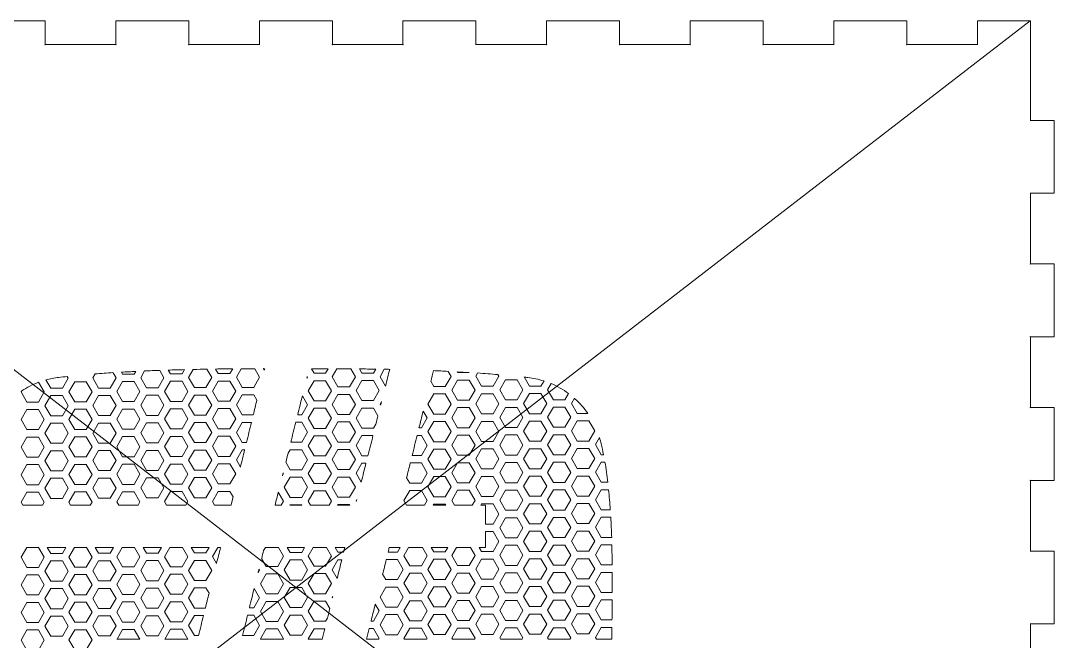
# Model space of a CAD drawing. Extents: x -20 to 272, y -138 to 307.
# Drawn here: x 142.2 to 271.8, y 229.6 to 307.4 of the extents above; entities that cross this region are included whole.
import ezdxf

# ---------------------------------------------------------------- set-up
doc = ezdxf.new("R2010")
doc.units = 0
doc.header["$MEASUREMENT"] = 0
doc.layers.add('cut', color=1, linetype='Continuous', lineweight=5)
doc.layers.add('helper', color=3, linetype='Continuous', lineweight=5)

msp = doc.modelspace()

# ---------------------------------------------------------------- linework, layer by layer
at = {"layer": 'cut'}
msp.add_line((178.3, 229.89), (180.04, 229.89), dxfattribs=at)
msp.add_lwpolyline([(268.8, 222.95), (268.8, 231.8), (268.8, 231.81), (268.79, 231.83), (268.77, 231.83), (268.77, 231.81), (268.79, 231.8), (268.8, 231.8), (271.72, 231.8), (271.74, 231.8), (271.78, 231.82), (271.8, 231.86), (271.8, 231.87), (271.8, 240.88), (271.8, 240.89), (271.78, 240.93), (271.74, 240.95), (271.72, 240.95), (268.8, 240.95), (268.79, 240.95), (268.77, 240.94), (268.77, 240.92), (268.79, 240.92), (268.8, 240.94), (268.8, 240.95), (268.8, 249.8), (268.8, 249.81), (268.79, 249.83), (268.77, 249.83), (268.77, 249.81), (268.79, 249.8), (268.8, 249.8), (271.72, 249.8), (271.74, 249.8), (271.78, 249.82), (271.8, 249.86), (271.8, 249.88), (271.8, 258.87), (271.8, 258.89), (271.78, 258.93), (271.74, 258.95), (271.72, 258.95), (268.8, 258.95), (268.79, 258.95), (268.77, 258.94), (268.77, 258.92), (268.79, 258.92), (268.8, 258.94), (268.8, 258.95), (268.8, 267.8), (268.8, 267.81), (268.79, 267.83), (268.77, 267.83), (268.77, 267.81), (268.79, 267.8), (268.8, 267.8), (271.72, 267.8), (271.74, 267.8), (271.78, 267.82), (271.8, 267.86), (271.8, 267.88), (271.8, 276.88), (271.8, 276.89), (271.78, 276.93), (271.74, 276.95), (271.72, 276.95), (268.8, 276.95), (268.79, 276.95), (268.77, 276.94), (268.77, 276.92), (268.79, 276.92), (268.8, 276.94), (268.8, 276.95), (268.8, 285.8), (268.8, 285.81), (268.79, 285.83), (268.77, 285.83), (268.77, 285.81), (268.79, 285.8), (268.8, 285.8), (271.72, 285.8), (271.74, 285.8), (271.78, 285.82), (271.8, 285.86), (271.8, 285.88), (271.8, 294.88), (271.8, 294.89), (271.78, 294.93), (271.74, 294.95), (271.72, 294.95), (268.8, 294.95), (268.79, 294.95), (268.77, 294.94), (268.77, 294.92), (268.79, 294.92), (268.8, 294.94), (268.8, 294.95), (268.8, 304.38), (268.8, 307.38), (268.8, 307.39), (268.78, 307.43), (268.74, 307.45), (268.72, 307.45), (262.23, 307.45), (262.21, 307.45), (262.17, 307.43), (262.15, 307.39), (262.15, 307.38), (262.15, 304.45), (262.15, 304.44), (262.16, 304.42), (262.18, 304.42), (262.18, 304.44), (262.16, 304.45), (262.15, 304.45), (253.3, 304.45), (253.29, 304.45), (253.27, 304.44), (253.27, 304.42), (253.29, 304.42), (253.3, 304.44), (253.3, 304.45), (253.3, 307.38), (253.3, 307.39), (253.28, 307.43), (253.24, 307.45), (253.23, 307.45), (244.23, 307.45), (244.21, 307.45), (244.17, 307.43), (244.15, 307.39), (244.15, 307.38), (244.15, 304.45), (244.15, 304.44), (244.16, 304.42), (244.18, 304.42), (244.18, 304.44), (244.16, 304.45), (244.15, 304.45), (235.3, 304.45), (235.29, 304.45), (235.27, 304.44), (235.27, 304.42), (235.29, 304.42), (235.3, 304.44), (235.3, 304.45), (235.3, 307.38), (235.3, 307.39), (235.28, 307.43), (235.24, 307.45), (235.23, 307.45), (226.23, 307.45), (226.21, 307.45), (226.17, 307.43), (226.15, 307.39), (226.15, 307.38), (226.15, 304.45), (226.15, 304.44), (226.16, 304.42), (226.18, 304.42), (226.18, 304.44), (226.16, 304.45), (226.15, 304.45), (217.3, 304.45), (217.29, 304.45), (217.27, 304.44), (217.27, 304.42), (217.29, 304.42), (217.3, 304.44), (217.3, 304.45), (217.3, 307.38), (217.3, 307.39), (217.28, 307.43), (217.24, 307.45), (217.23, 307.45), (208.22, 307.45), (208.21, 307.45), (208.17, 307.43), (208.15, 307.39), (208.15, 307.38), (208.15, 304.45), (208.15, 304.44), (208.16, 304.42), (208.18, 304.42), (208.18, 304.44), (208.16, 304.45), (208.15, 304.45), (199.3, 304.45), (199.29, 304.45), (199.27, 304.44), (199.27, 304.42), (199.29, 304.42), (199.3, 304.44), (199.3, 304.45), (199.3, 307.38), (199.3, 307.39), (199.28, 307.43), (199.24, 307.45), (199.22, 307.45), (190.22, 307.45), (190.21, 307.45), (190.17, 307.43), (190.15, 307.39), (190.15, 307.38), (190.15, 304.45), (190.15, 304.44), (190.16, 304.42), (190.18, 304.42), (190.18, 304.44), (190.16, 304.45), (190.15, 304.45), (181.3, 304.45), (181.29, 304.45), (181.27, 304.44), (181.27, 304.42), (181.29, 304.42), (181.3, 304.44), (181.3, 304.45), (181.3, 307.38), (181.3, 307.39), (181.28, 307.43), (181.24, 307.45), (181.23, 307.45), (172.22, 307.45), (172.21, 307.45), (172.17, 307.43), (172.15, 307.39), (172.15, 307.38), (172.15, 304.45), (172.15, 304.44), (172.16, 304.42), (172.18, 304.42), (172.18, 304.44), (172.16, 304.45), (172.15, 304.45), (163.3, 304.45), (163.29, 304.45), (163.27, 304.44), (163.27, 304.42), (163.29, 304.42), (163.3, 304.44), (163.3, 304.45), (163.3, 307.38), (163.3, 307.39), (163.28, 307.43), (163.24, 307.45), (163.22, 307.45), (154.22, 307.45), (154.21, 307.45), (154.17, 307.43), (154.15, 307.39), (154.15, 307.38), (154.15, 304.45), (154.15, 304.44), (154.16, 304.42), (154.18, 304.42), (154.18, 304.44), (154.16, 304.45), (154.15, 304.45), (145.3, 304.45), (145.29, 304.45), (145.27, 304.44), (145.27, 304.42), (145.29, 304.42), (145.3, 304.44), (145.3, 304.45), (145.3, 307.38), (145.3, 307.39), (145.28, 307.43), (145.24, 307.45), (145.22, 307.45), (136.22, 307.45)], dxfattribs=at)
at = {"layer": 'cut', "flags": 128}
for points in [[(151.55, 263.15), (151.27, 262.65), (152, 261.39), (153.45, 261.39), (154.18, 262.65), (153.8, 263.31)], [(154.86, 263.38), (155, 263.13), (156.45, 263.13), (156.65, 263.47)], [(157.76, 263.53), (157.27, 262.68), (158, 261.42), (159.45, 261.42), (160.18, 262.68), (159.65, 263.6)], [(160.72, 263.64), (161, 263.16), (162.45, 263.16), (162.76, 263.69)], [(163.85, 263.71), (163.27, 262.71), (164, 261.45), (165.45, 261.45), (166.18, 262.71), (165.58, 263.75)], [(166.66, 263.77), (167, 263.19), (168.45, 263.19), (168.8, 263.79)], [(169.88, 263.79), (169.27, 262.73), (170, 261.47), (171.45, 261.47), (172.18, 262.73), (171.56, 263.8)], [(172.65, 263.81), (172.77, 263.61)], [(172.72, 263.81), (172.72, 263.81)], [(178.67, 263.81), (179, 263.24), (180.45, 263.24), (180.78, 263.8)], [(181.85, 263.8), (181.27, 262.78), (182, 261.52), (183.45, 261.52), (184.18, 262.78), (183.6, 263.79)], [(184.7, 263.78), (185, 263.26), (186.45, 263.26), (186.74, 263.76)], [(187.81, 263.74), (187.27, 262.81), (187.95, 261.63)], [(193.62, 262.23), (194, 261.58), (195.45, 261.58), (196.18, 262.84), (195.81, 263.48)], [(193.96, 263.58), (193.96, 263.58)], [(196.94, 263.41), (197, 263.32), (198.45, 263.32), (198.46, 263.33)], [(199.51, 263.27), (199.27, 262.86), (200, 261.6), (201.45, 261.6), (202.18, 262.86), (202.05, 263.08)], [(142.35, 261.03), (142.27, 260.89), (143, 259.63), (144.45, 259.63), (145.18, 260.89), (144.47, 262.11)], [(145.39, 262.41), (146, 261.37), (147.45, 261.37), (148.18, 262.63), (148.07, 262.83)], [(149, 262.17), (148.27, 260.91), (149, 259.65), (150.45, 259.65), (151.18, 260.91), (150.45, 262.17), (149, 262.17)], [(155, 262.2), (154.27, 260.94), (155, 259.68), (156.45, 259.68), (157.18, 260.94), (156.45, 262.2), (155, 262.2)], [(161, 262.23), (160.27, 260.97), (161, 259.71), (162.45, 259.71), (163.18, 260.97), (162.45, 262.23), (161, 262.23)], [(167, 262.25), (166.27, 260.99), (167, 259.73), (168.45, 259.73), (169.18, 260.99), (168.45, 262.25), (167, 262.25)], [(178.09, 262.61), (178.18, 262.76), (178.15, 262.82)], [(179, 262.3), (178.27, 261.04), (179, 259.78), (180.45, 259.78), (181.18, 261.04), (180.45, 262.3), (179, 262.3)], [(185, 262.33), (184.27, 261.07), (185, 259.81), (186.45, 259.81), (187.18, 261.07), (186.45, 262.33), (185, 262.33)], [(197, 262.38), (196.27, 261.12), (197, 259.86), (198.45, 259.86), (199.18, 261.12), (198.45, 262.38), (197, 262.38)], [(203, 262.41), (202.27, 261.15), (203, 259.89), (204.45, 259.89), (205.18, 261.15), (204.45, 262.41), (203, 262.41)], [(205.34, 262.77), (206, 261.63), (207.45, 261.63), (207.83, 262.28)], [(208.72, 261.95), (208.27, 261.17), (209, 259.91), (210.45, 259.91), (210.9, 260.69)], [(152, 260.46), (151.27, 259.2), (152, 257.94), (153.45, 257.94), (154.18, 259.2), (153.45, 260.46), (152, 260.46)], [(158, 260.49), (157.27, 259.23), (158, 257.96), (159.45, 257.96), (160.18, 259.23), (159.45, 260.49), (158, 260.49)], [(164, 260.51), (163.27, 259.25), (164, 257.99), (165.45, 257.99), (166.18, 259.25), (165.45, 260.51), (164, 260.51)], [(170, 260.54), (169.27, 259.28), (170, 258.02), (171.39, 258.02)], [(171.84, 259.86), (171.45, 260.54), (170, 260.54)], [(182, 260.59), (181.27, 259.33), (182, 258.07), (183.45, 258.07), (184.18, 259.33), (183.45, 260.59), (182, 260.59)], [(194, 260.64), (193.27, 259.38), (194, 258.12), (195.45, 258.12), (196.18, 259.38), (195.45, 260.64), (194, 260.64)], [(200, 260.67), (199.27, 259.41), (200, 258.15), (201.45, 258.15), (202.18, 259.41), (201.45, 260.67), (200, 260.67)], [(206, 260.69), (205.27, 259.43), (206, 258.17), (207.45, 258.17), (208.18, 259.43), (207.45, 260.69), (206, 260.69)], [(146, 260.43), (145.27, 259.17), (146, 257.91), (147.45, 257.91), (148.18, 259.17), (147.45, 260.43), (146, 260.43)], [(176.95, 258.04), (177.45, 258.04), (178.18, 259.3), (177.54, 260.41)], [(187.46, 259.69), (187.27, 259.35), (187.34, 259.22)], [(211.64, 260.1), (211.27, 259.46), (212, 258.2), (213.32, 258.2)], [(143, 258.69), (142.27, 257.43), (143, 256.17), (144.45, 256.17), (145.18, 257.43), (144.45, 258.69), (143, 258.69)], [(149, 258.72), (148.27, 257.46), (149, 256.2), (150.45, 256.2), (151.18, 257.46), (150.45, 258.72), (149, 258.72)], [(155, 258.75), (154.27, 257.48), (155, 256.22), (156.45, 256.22), (157.18, 257.48), (156.45, 258.75), (155, 258.75)], [(161, 258.77), (160.27, 257.51), (161, 256.25), (162.45, 256.25), (163.18, 257.51), (162.45, 258.77), (161, 258.77)], [(167, 258.8), (166.27, 257.54), (167, 256.28), (168.45, 256.28), (169.18, 257.54), (168.45, 258.8), (167, 258.8)], [(179, 258.85), (178.27, 257.59), (179, 256.33), (180.45, 256.33), (181.18, 257.59), (180.45, 258.85), (179, 258.85)], [(185, 258.87), (184.27, 257.61), (185, 256.35), (186.45, 256.35), (186.75, 256.87)], [(187.01, 257.91), (186.45, 258.87), (185, 258.87)], [(192.16, 256.38), (192.45, 256.38), (193.18, 257.64), (192.69, 258.49)], [(197, 258.93), (196.27, 257.67), (197, 256.41), (198.45, 256.41), (199.18, 257.67), (198.45, 258.93), (197, 258.93)], [(203, 258.95), (202.27, 257.69), (203, 256.43), (204.45, 256.43), (205.18, 257.69), (204.45, 258.95), (203, 258.95)], [(209, 258.98), (208.27, 257.72), (209, 256.46), (210.45, 256.46), (211.18, 257.72), (210.45, 258.98), (209, 258.98)], [(146, 256.98), (145.27, 255.72), (146, 254.46), (147.45, 254.46), (148.18, 255.72), (147.45, 256.98), (146, 256.98)], [(152, 257), (151.27, 255.74), (152, 254.48), (153.45, 254.48), (154.18, 255.74), (153.45, 257), (152, 257)], [(158, 257.03), (157.27, 255.77), (158, 254.51), (159.45, 254.51), (160.18, 255.77), (159.45, 257.03), (158, 257.03)], [(164, 257.06), (163.27, 255.8), (164, 254.54), (165.45, 254.54), (166.18, 255.8), (165.45, 257.06), (164, 257.06)], [(170, 257.08), (169.27, 255.82), (170, 254.56), (170.54, 254.56)], [(171.16, 257.08), (170, 257.08)], [(176.08, 254.59), (177.45, 254.59), (178.18, 255.85), (177.45, 257.11), (176.71, 257.11)], [(182, 257.13), (181.27, 255.87), (182, 254.61), (183.45, 254.61), (184.18, 255.87), (183.45, 257.13), (182, 257.13)], [(194, 257.19), (193.27, 255.93), (194, 254.66), (195.45, 254.66), (196.18, 255.93), (195.45, 257.19), (194, 257.19)], [(200, 257.21), (199.27, 255.95), (200, 254.69), (201.45, 254.69), (202.18, 255.95), (201.45, 257.21), (200, 257.21)], [(206, 257.24), (205.27, 255.98), (206, 254.72), (207.45, 254.72), (208.18, 255.98), (207.45, 257.24), (206, 257.24)], [(212, 257.26), (211.27, 256), (212, 254.74), (213.45, 254.74), (214.18, 256), (213.45, 257.26), (212, 257.26)], [(155, 255.29), (154.27, 254.03), (155, 252.77), (156.45, 252.77), (157.18, 254.03), (156.45, 255.29), (155, 255.29)], [(161, 255.32), (160.27, 254.06), (161, 252.79), (162.45, 252.79), (163.18, 254.06), (162.45, 255.32), (161, 255.32)], [(167, 255.34), (166.27, 254.08), (167, 252.82), (168.45, 252.82), (169.18, 254.08), (168.45, 255.34), (167, 255.34)], [(179, 255.39), (178.27, 254.13), (179, 252.87), (180.45, 252.87), (181.18, 254.13), (180.45, 255.39), (179, 255.39)], [(185, 255.42), (184.27, 254.16), (185, 252.9), (185.75, 252.9)], [(186.38, 255.42), (185, 255.42)], [(191.3, 252.92), (192.45, 252.92), (193.18, 254.18), (192.45, 255.45), (191.93, 255.45)], [(197, 255.47), (196.27, 254.21), (197, 252.95), (198.45, 252.95), (199.18, 254.21), (198.45, 255.47), (197, 255.47)], [(203, 255.5), (202.27, 254.24), (203, 252.98), (204.45, 252.98), (205.18, 254.24), (204.45, 255.5), (203, 255.5)], [(209, 255.52), (208.27, 254.26), (209, 253), (210.45, 253), (211.18, 254.26), (210.45, 255.52), (209, 255.52)], [(143, 255.24), (142.27, 253.98), (143, 252.72), (144.45, 252.72), (145.18, 253.98), (144.45, 255.24), (143, 255.24)], [(149, 255.26), (148.27, 254), (149, 252.74), (150.45, 252.74), (151.18, 254), (150.45, 255.26), (149, 255.26)], [(214.79, 255.18), (214.27, 254.29), (215, 253.03), (215.28, 253.03)], [(146, 253.52), (145.27, 252.26), (146, 251), (147.45, 251), (148.18, 252.26), (147.45, 253.52), (146, 253.52)], [(152, 253.55), (151.27, 252.29), (152, 251.03), (153.45, 251.03), (154.18, 252.29), (153.45, 253.55), (152, 253.55)], [(158, 253.57), (157.27, 252.31), (158, 251.05), (159.45, 251.05), (160.18, 252.31), (159.45, 253.57), (158, 253.57)], [(164, 253.6), (163.27, 252.34), (164, 251.08), (165.45, 251.08), (166.18, 252.34), (165.45, 253.6), (164, 253.6)], [(170, 253.63), (169.27, 252.37), (169.78, 251.48)], [(170.31, 253.63), (170, 253.63)], [(175.45, 252.07), (176, 251.13), (177.45, 251.13), (178.18, 252.39), (177.45, 253.65), (176, 253.65)], [(176, 253.65), (175.74, 253.2)], [(182, 253.68), (181.27, 252.42), (182, 251.16), (183.45, 251.16), (184.18, 252.42), (183.45, 253.68), (182, 253.68)], [(194, 253.73), (193.27, 252.47), (194, 251.21), (195.45, 251.21), (196.18, 252.47), (195.45, 253.73), (194, 253.73)], [(200, 253.76), (199.27, 252.5), (200, 251.24), (201.45, 251.24), (202.18, 252.5), (201.45, 253.76), (200, 253.76)], [(206, 253.78), (205.27, 252.52), (206, 251.26), (207.45, 251.26), (208.18, 252.52), (207.45, 253.78), (206, 253.78)], [(212, 253.81), (211.27, 252.55), (212, 251.29), (213.45, 251.29), (214.18, 252.55), (213.45, 253.81), (212, 253.81)], [(143, 251.78), (142.27, 250.52), (143, 249.26), (144.45, 249.26), (145.18, 250.52), (144.45, 251.78), (143, 251.78)], [(149, 251.81), (148.27, 250.55), (149, 249.29), (150.45, 249.29), (151.18, 250.55), (150.45, 251.81), (149, 251.81)], [(155, 251.83), (154.27, 250.57), (155, 249.31), (156.45, 249.31), (157.18, 250.57), (156.45, 251.83), (155, 251.83)], [(161, 251.86), (160.27, 250.6), (161, 249.34), (162.45, 249.34), (163.18, 250.6), (162.45, 251.86), (161, 251.86)], [(167, 251.89), (166.27, 250.63), (167, 249.36), (168.45, 249.36), (169.18, 250.63), (168.45, 251.89), (167, 251.89)], [(179, 251.94), (178.27, 250.68), (179, 249.42), (180.45, 249.42), (181.18, 250.68), (180.45, 251.94), (179, 251.94)], [(185, 251.96), (184.27, 250.7), (184.91, 249.59)], [(185.51, 251.96), (185, 251.96)], [(190.61, 250.14), (191, 249.47), (192.45, 249.47), (193.18, 250.73), (192.45, 251.99), (191.07, 251.99)], [(197, 252.02), (196.27, 250.76), (197, 249.5), (198.45, 249.5), (199.18, 250.76), (198.45, 252.02), (197, 252.02)], [(203, 252.04), (202.27, 250.78), (203, 249.52), (204.45, 249.52), (205.18, 250.78), (204.45, 252.04), (203, 252.04)], [(209, 252.07), (208.27, 250.81), (209, 249.55), (210.45, 249.55), (211.18, 250.81), (210.45, 252.07), (209, 252.07)], [(215, 252.09), (214.27, 250.83), (215, 249.57), (215.82, 249.57)], [(215.46, 252.09), (215, 252.09)], [(152, 250.09), (151.27, 248.83), (152, 247.57), (153.45, 247.57), (154.18, 248.83), (153.45, 250.09), (152, 250.09)], [(158, 250.12), (157.27, 248.86), (158, 247.6), (159.45, 247.6), (160.18, 248.86), (159.45, 250.12), (158, 250.12)], [(164, 250.15), (163.27, 248.88), (164, 247.62), (165.45, 247.62), (166.18, 248.88), (165.45, 250.15), (164, 250.15)], [(175.03, 250.4), (175.18, 250.65), (175.12, 250.75)], [(176, 250.2), (175.27, 248.94), (176, 247.68), (177.45, 247.68), (178.18, 248.94), (177.45, 250.2), (176, 250.2)], [(182, 250.22), (181.27, 248.96), (182, 247.7), (183.45, 247.7), (184.18, 248.96), (183.45, 250.22), (182, 250.22)], [(194, 250.28), (193.27, 249.01), (194, 247.75), (195.45, 247.75), (196.18, 249.01), (195.45, 250.28), (194, 250.28)], [(200, 250.3), (199.27, 249.04), (200, 247.78), (201.45, 247.78), (202.18, 249.04), (201.45, 250.3), (200, 250.3)], [(206, 250.33), (205.27, 249.07), (206, 247.81), (207.45, 247.81), (208.18, 249.07), (207.45, 250.33), (206, 250.33)], [(212, 250.35), (211.27, 249.09), (212, 247.83), (213.45, 247.83), (214.18, 249.09), (213.45, 250.35), (212, 250.35)], [(146, 250.07), (145.27, 248.81), (146, 247.55), (147.45, 247.55), (148.18, 248.81), (147.45, 250.07), (146, 250.07)], [(143, 248.33), (142.27, 247.07), (142.48, 246.7), (144.97, 246.7), (145.18, 247.07), (144.45, 248.33), (143, 248.33)], [(149, 248.35), (148.27, 247.09), (148.49, 246.7), (150.95, 246.7), (151.18, 247.09), (150.45, 248.35), (149, 248.35)], [(155, 248.38), (154.27, 247.12), (154.51, 246.7), (156.94, 246.7), (157.18, 247.12), (156.45, 248.38), (155, 248.38)], [(161, 248.4), (160.27, 247.14), (160.52, 246.7), (162.92, 246.7), (163.18, 247.14), (162.45, 248.4), (161, 248.4)], [(167, 248.43), (166.27, 247.17), (166.54, 246.7), (168.6, 246.7)], [(168.85, 247.73), (168.45, 248.43), (167, 248.43)], [(174.11, 246.7), (174.89, 246.7), (175.18, 247.2), (174.52, 248.34)], [(179, 248.48), (178.27, 247.22), (178.57, 246.7), (180.88, 246.7), (181.18, 247.22), (180.45, 248.48), (179, 248.48)], [(191, 248.53), (190.27, 247.27), (190.6, 246.7), (192.85, 246.7), (193.18, 247.27), (192.45, 248.53), (191, 248.53)], [(197, 248.56), (196.27, 247.3), (196.61, 246.7), (198.83, 246.7), (199.18, 247.3), (198.45, 248.56), (197, 248.56)], [(203, 248.59), (202.27, 247.33), (203, 246.07), (204.45, 246.07), (205.18, 247.33), (204.45, 248.59), (203, 248.59)], [(209, 248.61), (208.27, 247.35), (209, 246.09), (210.45, 246.09), (211.18, 247.35), (210.45, 248.61), (209, 248.61)], [(215, 248.64), (214.27, 247.38), (215, 246.12), (216.14, 246.12)], [(215.92, 248.64), (215, 248.64)], [(176, 246.74), (175.97, 246.7), (177.48, 246.7), (177.45, 246.74), (176, 246.74)], [(182, 246.77), (181.96, 246.7), (183.49, 246.7), (183.45, 246.77), (182, 246.77)], [(184.36, 247.41), (184.27, 247.25), (184.31, 247.19)], [(194, 246.82), (193.93, 246.7), (195.52, 246.7), (195.45, 246.82), (194, 246.82)], [(200, 246.85), (199.91, 246.7), (200.51, 246.7), (200.51, 244.32), (201.45, 244.32), (202.18, 245.59), (201.45, 246.85), (200, 246.85)], [(206, 246.87), (205.27, 245.61), (206, 244.35), (207.45, 244.35), (208.18, 245.61), (207.45, 246.87), (206, 246.87)], [(212, 246.9), (211.27, 245.64), (212, 244.38), (213.45, 244.38), (214.18, 245.64), (213.45, 246.9), (212, 246.9)], [(203, 245.13), (202.27, 243.87), (203, 242.61), (204.45, 242.61), (205.18, 243.87), (204.45, 245.13), (203, 245.13)], [(209, 245.16), (208.27, 243.9), (209, 242.64), (210.45, 242.64), (211.18, 243.9), (210.45, 245.16), (209, 245.16)], [(215, 245.18), (214.27, 243.92), (215, 242.66), (216.31, 242.66)], [(216.2, 245.18), (215, 245.18)], [(200.51, 243.39), (200.51, 241.4), (199.69, 241.4), (200, 240.87), (201.45, 240.87), (202.18, 242.13), (201.45, 243.39), (200.51, 243.39)], [(206, 243.42), (205.27, 242.16), (206, 240.9), (207.45, 240.9), (208.18, 242.16), (207.45, 243.42), (206, 243.42)], [(212, 243.44), (211.27, 242.18), (212, 240.92), (213.45, 240.92), (214.18, 242.18), (213.45, 243.44), (212, 243.44)], [(142.98, 241.4), (142.27, 240.16), (143, 238.89), (144.45, 238.89), (145.18, 240.16), (144.46, 241.4), (142.98, 241.4)], [(145.56, 241.4), (146, 240.64), (147.45, 240.64), (147.89, 241.4), (145.56, 241.4)], [(148.97, 241.4), (148.27, 240.18), (149, 238.92), (150.45, 238.92), (151.18, 240.18), (150.48, 241.4), (148.97, 241.4)], [(151.57, 241.4), (152, 240.66), (153.45, 240.66), (153.88, 241.4), (151.57, 241.4)], [(154.95, 241.4), (154.27, 240.21), (155, 238.95), (156.45, 238.95), (157.18, 240.21), (156.49, 241.4), (154.95, 241.4)], [(157.59, 241.4), (158, 240.69), (159.45, 240.69), (159.86, 241.4), (157.59, 241.4)], [(160.94, 241.4), (160.27, 240.23), (161, 238.97), (162.45, 238.97), (163.18, 240.23), (162.51, 241.4), (160.94, 241.4)], [(163.6, 241.4), (164, 240.71), (165.45, 240.71), (165.85, 241.4), (163.6, 241.4)], [(166.92, 241.4), (166.27, 240.26), (166.78, 239.38)], [(167.28, 241.4), (166.92, 241.4)], [(172.43, 240), (173, 239.02), (174.45, 239.02), (175.18, 240.29), (174.54, 241.4), (172.91, 241.4)], [(172.91, 241.4), (172.68, 241)], [(175.63, 241.4), (176, 240.77), (177.45, 240.77), (177.82, 241.4), (175.63, 241.4)], [(178.9, 241.4), (178.27, 240.31), (179, 239.05), (180.45, 239.05), (181.18, 240.31), (180.55, 241.4), (178.9, 241.4)], [(181.65, 241.4), (182, 240.79), (182.71, 240.79)], [(182.85, 241.4), (181.65, 241.4)], [(188.29, 240.82), (189.45, 240.82), (189.79, 241.4), (188.43, 241.4)], [(190.86, 241.4), (190.27, 240.36), (191, 239.1), (192.45, 239.1), (193.18, 240.36), (192.58, 241.4), (190.86, 241.4)], [(193.68, 241.4), (194, 240.84), (195.45, 240.84), (195.77, 241.4), (193.68, 241.4)], [(196.85, 241.4), (196.27, 240.39), (197, 239.13), (198.45, 239.13), (199.18, 240.39), (198.6, 241.4), (196.85, 241.4)], [(203, 241.68), (202.27, 240.42), (203, 239.15), (204.45, 239.15), (205.18, 240.42), (204.45, 241.68), (203, 241.68)], [(209, 241.7), (208.27, 240.44), (209, 239.18), (210.45, 239.18), (211.18, 240.44), (210.45, 241.7), (209, 241.7)], [(215, 241.73), (214.27, 240.47), (215, 239.21), (216.36, 239.21)], [(216.33, 241.73), (215, 241.73)], [(152, 239.73), (151.27, 238.47), (152, 237.21), (153.45, 237.21), (154.18, 238.47), (153.45, 239.73), (152, 239.73)], [(158, 239.75), (157.27, 238.49), (158, 237.23), (159.45, 237.23), (160.18, 238.49), (159.45, 239.75), (158, 239.75)], [(164, 239.78), (163.27, 238.52), (164, 237.26), (165.45, 237.26), (166.18, 238.52), (165.45, 239.78), (164, 239.78)], [(176, 239.83), (175.27, 238.57), (176, 237.31), (177.45, 237.31), (178.18, 238.57), (177.45, 239.83), (176, 239.83)], [(182, 239.86), (181.27, 238.6), (181.9, 237.5)], [(182.48, 239.86), (182, 239.86)], [(187.6, 238.05), (188, 237.36), (189.45, 237.36), (190.18, 238.62), (189.45, 239.88), (188.05, 239.88)], [(194, 239.91), (193.27, 238.65), (194, 237.39), (195.45, 237.39), (196.18, 238.65), (195.45, 239.91), (194, 239.91)], [(200, 239.93), (199.27, 238.67), (200, 237.41), (201.45, 237.41), (202.18, 238.67), (201.45, 239.93), (200, 239.93)], [(206, 239.96), (205.27, 238.7), (206, 237.44), (207.45, 237.44), (208.18, 238.7), (207.45, 239.96), (206, 239.96)], [(212, 239.99), (211.27, 238.73), (212, 237.47), (213.45, 237.47), (214.18, 238.73), (213.45, 239.99), (212, 239.99)], [(146, 239.7), (145.27, 238.44), (146, 237.18), (147.45, 237.18), (148.18, 238.44), (147.45, 239.7), (146, 239.7)], [(171.98, 238.21), (172.18, 238.54), (172.1, 238.68)], [(143, 237.96), (142.27, 236.7), (143, 235.44), (144.45, 235.44), (145.18, 236.7), (144.45, 237.96), (143, 237.96)], [(149, 237.99), (148.27, 236.73), (149, 235.47), (150.45, 235.47), (151.18, 236.73), (150.45, 237.99), (149, 237.99)], [(155, 238.01), (154.27, 236.75), (155, 235.49), (156.45, 235.49), (157.18, 236.75), (156.45, 238.01), (155, 238.01)], [(161, 238.04), (160.27, 236.78), (161, 235.52), (162.45, 235.52), (163.18, 236.78), (162.45, 238.04), (161, 238.04)], [(173, 238.09), (172.27, 236.83), (173, 235.57), (174.45, 235.57), (175.18, 236.83), (174.45, 238.09), (173, 238.09)], [(179, 238.12), (178.27, 236.86), (179, 235.6), (180.45, 235.6), (181.18, 236.86), (180.45, 238.12), (179, 238.12)], [(191, 238.17), (190.27, 236.91), (191, 235.65), (192.45, 235.65), (193.18, 236.91), (192.45, 238.17), (191, 238.17)], [(197, 238.19), (196.27, 236.93), (197, 235.67), (198.45, 235.67), (199.18, 236.93), (198.45, 238.19), (197, 238.19)], [(203, 238.22), (202.27, 236.96), (203, 235.7), (204.45, 235.7), (205.18, 236.96), (204.45, 238.22), (203, 238.22)], [(209, 238.25), (208.27, 236.99), (209, 235.72), (210.45, 235.72), (211.18, 236.99), (210.45, 238.25), (209, 238.25)], [(215, 238.27), (214.27, 237.01), (215, 235.75), (216.38, 235.75), (216.38, 235.83), (216.38, 235.83)], [(216.37, 238.27), (215, 238.27)], [(146, 236.25), (145.27, 234.98), (146, 233.72), (147.45, 233.72), (148.18, 234.98), (147.45, 236.25), (146, 236.25)], [(152, 236.27), (151.27, 235.01), (152, 233.75), (153.45, 233.75), (154.18, 235.01), (153.45, 236.27), (152, 236.27)], [(158, 236.3), (157.27, 235.04), (158, 233.78), (159.45, 233.78), (160.18, 235.04), (159.45, 236.3), (158, 236.3)], [(164, 236.32), (163.27, 235.06), (164, 233.8), (165.38, 233.8)], [(165.84, 235.65), (165.45, 236.32), (164, 236.32)], [(170.9, 233.83), (171.45, 233.83), (172.18, 235.09), (171.5, 236.26)], [(176, 236.38), (175.27, 235.12), (176, 233.85), (177.45, 233.85), (178.18, 235.12), (177.45, 236.38), (176, 236.38)], [(188, 236.43), (187.27, 235.17), (188, 233.91), (189.45, 233.91), (190.18, 235.17), (189.45, 236.43), (188, 236.43)], [(194, 236.45), (193.27, 235.19), (194, 233.93), (195.45, 233.93), (196.18, 235.19), (195.45, 236.45), (194, 236.45)], [(200, 236.48), (199.27, 235.22), (200, 233.96), (201.45, 233.96), (202.18, 235.22), (201.45, 236.48), (200, 236.48)], [(206, 236.51), (205.27, 235.24), (206, 233.98), (207.45, 233.98), (208.18, 235.24), (207.45, 236.51), (206, 236.51)], [(212, 236.53), (211.27, 235.27), (212, 234.01), (213.45, 234.01), (214.18, 235.27), (213.45, 236.53), (212, 236.53)], [(155, 234.56), (154.27, 233.3), (155, 232.04), (156.45, 232.04), (157.18, 233.3), (156.45, 234.56), (155, 234.56)], [(161, 234.58), (160.27, 233.32), (161, 232.06), (162.45, 232.06), (163.18, 233.32), (162.45, 234.58), (161, 234.58)], [(173, 234.64), (172.27, 233.37), (173, 232.11), (174.45, 232.11), (175.18, 233.37), (174.45, 234.64), (173, 234.64)], [(179, 234.66), (178.27, 233.4), (179, 232.14), (180.45, 232.14), (180.69, 232.55)], [(180.98, 233.75), (180.45, 234.66), (179, 234.66)], [(181.36, 235.3), (181.27, 235.14), (181.31, 235.08)], [(191, 234.71), (190.27, 233.45), (191, 232.19), (192.45, 232.19), (193.18, 233.45), (192.45, 234.71), (191, 234.71)], [(197, 234.74), (196.27, 233.48), (197, 232.22), (198.45, 232.22), (199.18, 233.48), (198.45, 234.74), (197, 234.74)], [(203, 234.76), (202.27, 233.5), (203, 232.24), (204.45, 232.24), (205.18, 233.5), (204.45, 234.76), (203, 234.76)], [(209, 234.79), (208.27, 233.53), (209, 232.27), (210.45, 232.27), (211.18, 233.53), (210.45, 234.79), (209, 234.79)], [(215, 234.82), (214.27, 233.56), (215, 232.3), (216.35, 232.3)], [(216.37, 234.82), (215, 234.82)], [(143, 234.5), (142.27, 233.24), (143, 231.98), (144.45, 231.98), (145.18, 233.24), (144.45, 234.5), (143, 234.5)], [(149, 234.53), (148.27, 233.27), (149, 232.01), (150.45, 232.01), (151.18, 233.27), (150.45, 234.53), (149, 234.53)], [(186.14, 232.17), (186.45, 232.17), (187.18, 233.43), (186.67, 234.3)], [(146, 232.79), (145.27, 231.53), (146, 230.27), (147.45, 230.27), (148.18, 231.53), (147.45, 232.79), (146, 232.79)], [(152, 232.82), (151.27, 231.56), (152, 230.3), (153.45, 230.3), (154.18, 231.56), (153.45, 232.82), (152, 232.82)], [(158, 232.84), (157.27, 231.58), (158, 230.32), (159.45, 230.32), (160.18, 231.58), (159.45, 232.84), (158, 232.84)], [(164, 232.87), (163.27, 231.61), (164, 230.35), (164.51, 230.35)], [(165.15, 232.87), (164, 232.87)], [(170.03, 230.37), (171.45, 230.37), (172.18, 231.63), (171.45, 232.89), (170.66, 232.89)], [(176, 232.92), (175.27, 231.66), (176, 230.4), (177.45, 230.4), (178.18, 231.66), (177.45, 232.92), (176, 232.92)], [(188, 232.97), (187.27, 231.71), (188, 230.45), (189.45, 230.45), (190.18, 231.71), (189.45, 232.97), (188, 232.97)], [(194, 233), (193.27, 231.74), (194, 230.48), (195.45, 230.48), (196.18, 231.74), (195.45, 233), (194, 233)], [(200, 233.02), (199.27, 231.76), (200, 230.5), (201.45, 230.5), (202.18, 231.76), (201.45, 233.02), (200, 233.02)], [(206, 233.05), (205.27, 231.79), (206, 230.53), (207.45, 230.53), (208.18, 231.79), (207.45, 233.05), (206, 233.05)], [(212, 233.08), (211.27, 231.82), (212, 230.55), (213.45, 230.55), (214.18, 231.82), (213.45, 233.08), (212, 233.08)], [(143, 231.05), (142.27, 229.79), (143, 228.53), (144.45, 228.53), (145.18, 229.79), (144.45, 231.05), (143, 231.05)], [(149, 231.08), (148.27, 229.81), (149, 228.55), (150.45, 228.55), (151.18, 229.81), (150.45, 231.08), (149, 231.08)], [(155, 231.1), (154.3, 229.89)], [(157.15, 229.89), (156.45, 231.1), (155, 231.1)], [(161, 231.13), (160.28, 229.89)], [(163.17, 229.89), (162.45, 231.13), (161, 231.13)], [(173, 231.18), (172.27, 229.92), (172.29, 229.89)], [(175.16, 229.89), (175.18, 229.92), (174.45, 231.18), (173, 231.18)], [(179, 231.21), (178.27, 229.94), (178.3, 229.89)], [(180.36, 231.21), (179, 231.21)], [(187.13, 229.89), (187.18, 229.97), (186.45, 231.23), (185.91, 231.23)], [(191, 231.26), (190.27, 230), (190.33, 229.89)], [(193.12, 229.89), (193.18, 230), (192.45, 231.26), (191, 231.26)], [(197, 231.28), (196.27, 230.02), (196.35, 229.89)], [(199.1, 229.89), (199.18, 230.02), (198.45, 231.28), (197, 231.28)], [(203, 231.31), (202.27, 230.05), (202.36, 229.89)], [(205.09, 229.89), (205.18, 230.05), (204.45, 231.31), (203, 231.31)], [(209, 231.33), (208.27, 230.07), (208.38, 229.89)], [(211.07, 229.89), (211.18, 230.07), (210.45, 231.33), (209, 231.33)], [(215, 231.36), (214.27, 230.1), (214.39, 229.89)], [(216.35, 231.36), (215, 231.36)]]:
    msp.add_lwpolyline(points, dxfattribs=at)
at = {"layer": 'cut'}
for centre, radius, start, end in [((164.76, 99.46), 164.22, 93.8274, 94.6138), ((165.74, 74.34), 189.35, 92.751, 93.2938), ((167, 42.29), 221.43, 91.9032, 92.392), ((170.24, 7.95), 255.86, 91.9167, 92.1329), ((167.34, -9.34), 273.07, 90.96, 91.1858), ((170.9, -69.63), 333.42, 90.9137, 91.2107), ((171.63, -184.66), 448.46, 90.3624, 90.6353), ((174.53, -424.58), 688.39, 90.24678, 90.38678), ((171.61, 392), 128.19, 270.4666, 270.4943), ((172.76, 158.94), 104.87, 89.9735, 90.0265), ((-23685.17, 6116.72), 24565.42, 346.215771, 346.216236), ((176.69, -860.72), 1124.53, 89.79174, 89.89924), ((180.37, -346.54), 610.34, 89.69733, 89.86101), ((180.68, -158.34), 422.14, 89.1786, 89.455), ((184.01, -74.72), 338.48, 89.2423, 89.3568), ((11907.64, -2697.37), 12087.46, 165.819738, 165.830031), ((12553.57, -2817.64), 12737.89, 166.001685, 166.007942), ((183.28, 50.12), 213.72, 86.6386, 87.1362), ((187.61, 79.07), 184.58, 86.6313, 87.1039), ((188.69, 104.67), 158.97, 85.1783, 86.0991), ((148.17, 252.29), 10.5, 110.609, 123.6636), ((148.13, 252.44), 10.34, 96.3685, 105.3472), ((160.67, 128.9), 134.52, 95.3756, 95.8396), ((11430.32, -2564.15), 11601.86, 165.897059, 165.898127), ((192.62, 134.25), 129.14, 84.1419, 84.3477), ((204.62, 252.44), 10.34, 71.9622, 83.4698), ((204.59, 252.24), 10.55, 53.2668, 66.9928), ((-16147.03, 4276.98), 16806.03, 346.164334, 346.170818), ((44293.01, -10791.4), 45478.75, 165.935719, 165.938792), ((7088.66, -1477.35), 7116.45, 165.872081, 165.875951), ((204.43, 251.51), 11.21, 49.5771, 50.0027), ((204.42, 252.02), 10.83, 34.7413, 47.744), ((14593.87, -3382.12), 14859.59, 165.820444, 165.824561), ((20319, -4761.89), 20743.02, 165.993765, 165.999776), ((-16021.43, 4241.65), 16675.63, 346.166753, 346.175675), ((61714.09, -15172.71), 63442.32, 165.9239122, 165.9262592), ((13849.94, -3194.02), 14092.24, 165.831429, 165.841999), ((25480.02, -6049.81), 26062.31, 165.999521, 166.005232), ((204.09, 251.85), 11.2, 13.0489, 17.337), ((175.07, 245.68), 40.87, 10.3594, 12.2857), ((-15524.72, 4114.71), 16162.97, 346.171477, 346.179296), ((55109.82, -13525.03), 56635.61, 165.919876, 165.921052), ((16903.91, -3968.92), 17242.99, 165.830659, 165.838798), ((32326.55, -7764.88), 33120.38, 165.992293, 165.995584), ((165.71, 243.65), 50.47, 6.7415, 9.6338), ((28976.21, -6981.14), 29695.17, 165.904577, 165.905286), ((-14428.6, 3839.96), 15032.96, 346.170963, 346.175018), ((45970.96, -11226.86), 47212.22, 165.93304, 165.935094), ((148.35, 241.58), 67.94, 3.831, 5.9646), ((18421.49, -4333.18), 18803.58, 165.900784, 165.901489), ((117.58, 239.84), 98.77, 1.6389, 3.1028), ((-2948.92, 1020.97), 3212.23, 345.91759, 345.95468), ((606.67, 137.39), 436.39, 166.2116, 166.2933), ((1400.21, -58.88), 1248.43, 166.08268, 166.11002), ((46.26, 238.24), 170.11, 0.327, 1.1763), ((3719.52, -642.55), 3655.23, 166.01185, 166.02787), ((972.97, 45.15), 814.12, 166.1629, 166.33348), ((2240.04, -269.32), 2114.22, 166.0636, 166.1148), ((3742.82, -649.36), 3679.49, 166.03389, 166.04146), ((-427.98, 234.05), 644.36, 0.15784, 0.37519), ((5325.71, -1047.57), 5311.7, 166.01316, 166.04024), ((-8765.21, 2471.81), 9206.74, 345.931368, 345.9432), ((-3338.99, 1101.12), 3625.26, 346.17887, 346.18253), ((-151.75, 236.27), 368.12, 359.3811, 359.7734), ((-656.56, 438.16), 862.13, 346.20208, 346.28412), ((-2685.83, 944.18), 2958.92, 346.07609, 346.11873), ((83250.33, -20595.15), 85656.02, 165.9269502, 165.9286889), ((7846.75, -1680.38), 7910.93, 166.004119, 166.022933), ((-252.59, 336.58), 445.58, 346.1468, 346.3211), ((-1158.38, 563.36), 1384.71, 346.06495, 346.12216), ((56.96, 231.8), 159.39, 359.3131, 359.8424), ((155.72, -90287.08), 90516.97, 89.9990962, 90.0009038), ((161.72, 277665.66), 277435.77, 269.9997021, 270.0002979), ((173.72, 138159.98), 137930.09, 269.9994025, 270.0005975), ((186.36, 40393.44), 40163.56, 269.998893, 270.001107), ((191.72, 259122.21), 258892.32, 269.9996916, 270.0003084), ((197.72, 253480.77), 253250.88, 269.9996882, 270.0003118), ((203.72, 248085.87), 247855.98, 269.9996848, 270.0003152), ((209.72, 242656.78), 242426.89, 269.9996813, 270.0003187), ((215.36, 126130.22), 125900.33, 269.9995578, 270.0004422)]:
    msp.add_arc(centre, radius, start, end, dxfattribs=at)
at = {"layer": 'helper'}
for p, q in [((84.67, 307.43), (268.78, 165.32)), ((84.67, 165.32), (268.78, 307.43))]:
    msp.add_line(p, q, dxfattribs=at)

doc.saveas('drawing.dxf')
